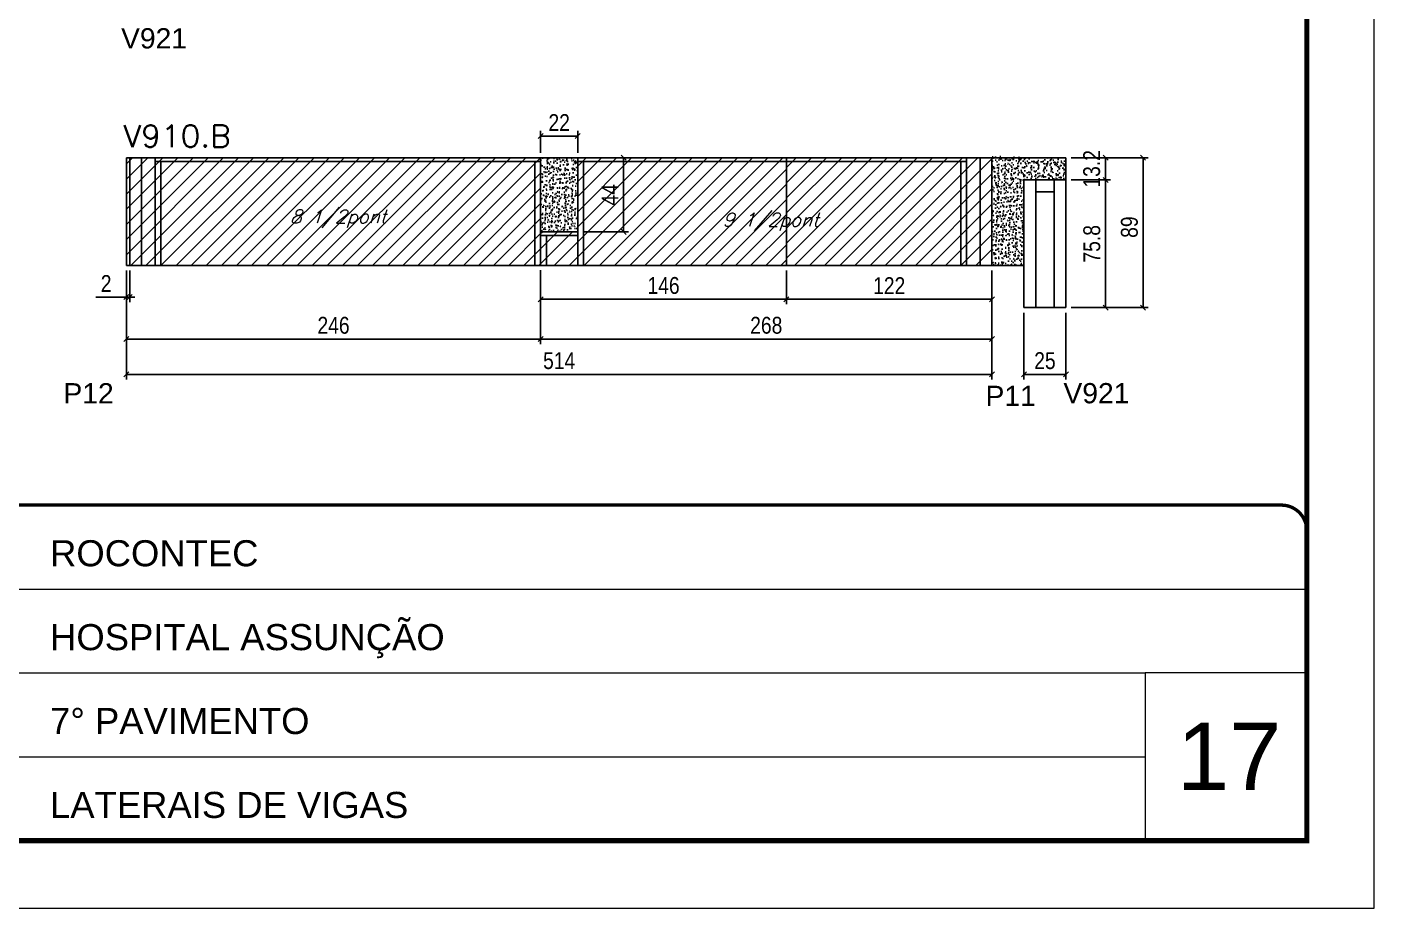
# Model space of a CAD drawing. Extents: x -20960 to -5926, y -2106 to 21915.
# Drawn here: x -11522 to -10722, y 16271 to 16794 of the extents above; entities that cross this region are included whole.
import ezdxf

# ---------------------------------------------------------------- set-up
doc = ezdxf.new("R2010")
doc.units = 0
doc.linetypes.add('CONTINUO', pattern=[0])
doc.linetypes.add('DASHED', pattern=[0.75, 0.5, -0.25])
for name, color, linetype in [('5', 5, 'Continuous'), ('COTA', 241, 'Continuous'), ('Painéis', 200, 'Continuous'), ('Reaproveitamento', 251, 'Continuous'), ('SARR_2.2x7', 40, 'Continuous'), ('SARR_3.5x7', 81, 'Continuous'), ('texto', 7, 'Continuous')]:
    doc.layers.add(name, color=color, linetype=linetype)
for name, color, linetype, lineweight in [('CARIMBO', 255, 'Continuous', 9), ('Folhas', 255, 'Continuous', 9), ('SARRAFO DE PRESSAO', 251, 'DASHED', 9), ('Texto Seção', 7, 'Continuous', 15)]:
    doc.layers.add(name, color=color, linetype=linetype, lineweight=lineweight)
doc.styles.add('ARIAL', font='arial.ttf')
doc.styles.add('COTA TECNICA', font='techl___.ttf', dxfattribs={"height": 10})
doc.styles.add('REGUA-120', font='ROMANS.shx', dxfattribs={"height": 15})
doc.styles.add('Romans', font='romans.shx')
doc.styles.get("Standard").update_dxf_attribs({"font": 'arial.ttf'})
doc.dimstyles.new('PAINEL', dxfattribs={"dimtxt": 10, "dimasz": 3, "dimexe": 3, "dimexo": 3, "dimgap": 3, "dimtad": 1, "dimdec": 1, "dimzin": 12, "dimdsep": 46, "dimtxsty": 'COTA TECNICA', "dimblk1": 'OBLIQUE', "dimblk2": 'OBLIQUE', "dimsah": 1, "dimcen": 0.9, "dimclrd": 4, "dimclre": 4, "dimclrt": 240, "dimadec": 1, "dimazin": 3, "dimtfac": 1, "dimtdec": 1, "dimtmove": 0, "dimatfit": 3, "dimfxl": 1, "dimtolj": 1, "dimtzin": 12, "dimarcsym": 0})
pattern_1 = [(50, (-142072.3616, -15279.7846), (5.46554007, -0.47817257), [0.5715, -6.2865]), (355, (-142072.3616, -15279.7846), (-1.05730264, 5.73170536), [0.4572, -5.02921753]), (100.4514447, (-142071.906, -15279.8245), (4.40823741, 5.25353256), [0.48570026, -5.34270734]), (46.1842, (-142072.3616, -15278.2606), (8.13237123, -1.26126984), [0.85725, -9.42975]), (96.6355576, (-142071.684, -15278.366), (7.122124, 7.42278374), [0.7285507, -8.01406824]), (351.184151, (-142072.362, -15278.261), (7.122124, 7.42278374), [0.685799, -7.54379196]), (21, (-142071.5996, -15278.6416), (4.54843174, -3.06795595), [0.5715, -6.2865]), (326, (-142071.5996, -15278.6416), (1.85406085, 5.52563898), [0.4572, -5.0292]), (71.451445, (-142071.2206, -15278.8973), (6.40249258, 2.45768307), [0.48570026, -5.34269813]), (37.5, (-142072.3616, -15279.7846), (0.092658098, 2.536651166), [0, -4.96824, 0, -5.1054, 0, -5.04825]), (7.5, (-142072.3616, -15279.7846), (2.004589875, 3.005417245), [0, -2.91084, 0, -4.85394, 0, -1.92405]), (327.5, (-142074.061, -15279.7846), (4.067717855, -0.17186232), [0, -1.905, 0, -5.9436, 0, -7.8867]), (317.5, (-142074.823, -15279.7846), (4.44387544, 0.76279473), [0, -2.4765, 0, -3.94716, 0, -5.6007])]
pattern_2 = [(45, (-149423.535, -14867.5354), (-4.49012806, 4.49012806), [])]

# ---------------------------------------------------------------- blocks, each defined once
blk = doc.blocks.new('9999999999')
at = {"color": 30, "linetype": 'CONTINUO'}
for p, q in [((98564.56, 34379.64), (99583.98, 34379.64)), ((98564.56, 34329.83), (99487.98, 34329.83)), ((99583.98, 34329.83), (99487.98, 34329.83)), ((99487.98, 34329.83), (99487.98, 34230.21)), ((98564.56, 34280.02), (99487.98, 34280.02))]:
    blk.add_line(p, q, dxfattribs=at)
at = {"color": 30, "linetype": 'CONTINUO', "const_width": 2}
blk.add_lwpolyline([(99583.98, 34230.21), (99583.98, 34414.45, 0.414214), (99568.98, 34429.45), (98228.98, 34429.45, 0.414214), (98213.98, 34414.45), (98213.98, 34245.21, 0.414214), (98228.98, 34230.21), (99583.98, 34230.21)], format="xyb", dxfattribs=at)
at = {"layer": 'Folhas'}
blk.add_lwpolyline([(98138.98, 34190.21), (99623.98, 34190.21), (99623.98, 35240.21), (98138.98, 35240.21)], close=True, dxfattribs=at)
at = {"layer": 'Folhas', "color": 30, "const_width": 3}
blk.add_lwpolyline([(98213.98, 34230.21), (99583.98, 34230.21), (99583.98, 35200.21), (98213.98, 35200.21)], close=True, dxfattribs=at)
at = {"color": 7, "linetype": 'Continuous', "ltscale": 5, "style": 'ARIAL'}
for s, height, p in [('ROCONTEC', 15.483, (98837.68, 34393.13)), ('HOSPITAL ASSUNÇÃO', 15.4829, (98837.68, 34343.32)), ('7° PAVIMENTO', 15.4829, (98837.68, 34293.51)), ('LATERAIS DE VIGAS', 15.4829, (98837.68, 34243.7))]:
    blk.add_text(s, height=height, dxfattribs=at).set_placement(p)
blk = doc.blocks.new('_Oblique')
at = {"color": 0, "linetype": 'ByBlock', "lineweight": -2}
blk.add_line((-0.5, -0.5), (0.5, 0.5), dxfattribs=at)
blk = doc.blocks.new('*D1169')
at = {"layer": 'COTA', "color": 4, "linetype": 'ByBlock', "lineweight": -2, "transparency": 16777216}
for p, q in [((-11216.96, 16719.6), (-11216.96, 16732.48)), ((-11194.96, 16729.48), (-11216.96, 16729.48)), ((-11194.96, 16719.6), (-11194.96, 16732.48))]:
    blk.add_line(p, q, dxfattribs=at)
at = {"layer": 'Defpoints', "color": 0, "linetype": 'ByBlock', "transparency": 16777216}
for p in [(-11216.96, 16729.48), (-11216.96, 16716.6), (-11194.96, 16716.6)]:
    blk.add_point(p, dxfattribs=at)
at = {"layer": 'COTA', "color": 4, "linetype": 'ByBlock', "lineweight": -2, "transparency": 16777216, "xscale": 3, "yscale": 3, "zscale": 3, "rotation": 180}
blk.add_blockref('_Oblique', (-11216.96, 16729.48), dxfattribs=at)
at = {"layer": 'COTA', "color": 4, "linetype": 'ByBlock', "lineweight": -2, "transparency": 16777216, "xscale": 3, "yscale": 3, "zscale": 3}
blk.add_blockref('_Oblique', (-11194.96, 16729.48), dxfattribs=at)
at = {"layer": 'COTA', "color": 240, "linetype": 'ByBlock', "transparency": 16777216, "insert": (-11205.96, 16737.48), "char_height": 10, "attachment_point": 5, "style": 'COTA TECNICA'}
blk.add_mtext('\\A1;22', dxfattribs=at)
blk = doc.blocks.new('*D1170')
at = {"layer": 'COTA', "color": 4, "linetype": 'ByBlock', "lineweight": -2, "transparency": 16777216}
for p, q in [((-10901.96, 16703.4), (-10878.44, 16703.4)), ((-10881.44, 16627.6), (-10881.44, 16703.4)), ((-10901.96, 16627.6), (-10878.44, 16627.6))]:
    blk.add_line(p, q, dxfattribs=at)
at = {"layer": 'Defpoints', "color": 0, "linetype": 'ByBlock', "transparency": 16777216}
for p in [(-10904.96, 16703.4), (-10881.44, 16703.4), (-10904.96, 16627.6)]:
    blk.add_point(p, dxfattribs=at)
at = {"layer": 'COTA', "color": 4, "linetype": 'ByBlock', "lineweight": -2, "transparency": 16777216, "xscale": 3, "yscale": 3, "zscale": 3}
for p, rotation in [((-10881.44, 16703.4), 90), ((-10881.44, 16627.6), 270)]:
    blk.add_blockref('_Oblique', p, dxfattribs=dict(at, rotation=rotation))
at = {"layer": 'COTA', "color": 240, "linetype": 'ByBlock', "transparency": 16777216, "insert": (-10889.58, 16665.5), "char_height": 10, "attachment_point": 5, "rotation": 90, "style": 'COTA TECNICA'}
blk.add_mtext('\\A1;75.8', dxfattribs=at)
blk = doc.blocks.new('*D1171')
at = {"layer": 'COTA', "color": 4, "linetype": 'ByBlock', "lineweight": -2, "transparency": 16777216}
for p, q in [((-10929.96, 16624.6), (-10929.96, 16584.96)), ((-10904.96, 16624.6), (-10904.96, 16584.96)), ((-10904.96, 16587.96), (-10929.96, 16587.96))]:
    blk.add_line(p, q, dxfattribs=at)
at = {"layer": 'Defpoints', "color": 0, "linetype": 'ByBlock', "transparency": 16777216}
for p in [(-10929.96, 16627.6), (-10904.96, 16627.6), (-10929.96, 16587.96)]:
    blk.add_point(p, dxfattribs=at)
at = {"layer": 'COTA', "color": 4, "linetype": 'ByBlock', "lineweight": -2, "transparency": 16777216, "xscale": 3, "yscale": 3, "zscale": 3, "rotation": 180}
blk.add_blockref('_Oblique', (-10929.96, 16587.96), dxfattribs=at)
at = {"layer": 'COTA', "color": 4, "linetype": 'ByBlock', "lineweight": -2, "transparency": 16777216, "xscale": 3, "yscale": 3, "zscale": 3}
blk.add_blockref('_Oblique', (-10904.96, 16587.96), dxfattribs=at)
at = {"layer": 'COTA', "color": 240, "linetype": 'ByBlock', "transparency": 16777216, "insert": (-10917.46, 16596.07), "char_height": 10, "attachment_point": 5, "style": 'COTA TECNICA'}
blk.add_mtext('\\A1;25', dxfattribs=at)
blk = doc.blocks.new('*D1172')
at = {"layer": 'COTA', "color": 4, "linetype": 'ByBlock', "lineweight": -2, "transparency": 16777216}
for p, q in [((-10901.96, 16716.6), (-10878.44, 16716.6)), ((-10881.44, 16703.4), (-10881.44, 16716.6)), ((-10901.96, 16703.4), (-10878.44, 16703.4))]:
    blk.add_line(p, q, dxfattribs=at)
at = {"layer": 'Defpoints', "color": 0, "linetype": 'ByBlock', "transparency": 16777216}
for p in [(-10904.96, 16716.6), (-10881.44, 16716.6), (-10904.96, 16703.4)]:
    blk.add_point(p, dxfattribs=at)
at = {"layer": 'COTA', "color": 4, "linetype": 'ByBlock', "lineweight": -2, "transparency": 16777216, "xscale": 3, "yscale": 3, "zscale": 3}
for p, rotation in [((-10881.44, 16716.6), 90), ((-10881.44, 16703.4), 270)]:
    blk.add_blockref('_Oblique', p, dxfattribs=dict(at, rotation=rotation))
at = {"layer": 'COTA', "color": 240, "linetype": 'ByBlock', "transparency": 16777216, "insert": (-10889.66, 16710), "char_height": 10, "attachment_point": 5, "rotation": 90, "style": 'COTA TECNICA'}
blk.add_mtext('\\A1;13.2', dxfattribs=at)
blk = doc.blocks.new('*D1173')
at = {"layer": 'COTA', "color": 4, "linetype": 'ByBlock', "lineweight": -2, "transparency": 16777216}
for p, q in [((-10901.96, 16716.6), (-10856.16, 16716.6)), ((-10859.16, 16716.6), (-10859.16, 16627.6)), ((-10901.96, 16627.6), (-10856.16, 16627.6))]:
    blk.add_line(p, q, dxfattribs=at)
at = {"layer": 'Defpoints', "color": 0, "linetype": 'ByBlock', "transparency": 16777216}
for p in [(-10904.96, 16716.6), (-10904.96, 16627.6), (-10859.16, 16627.6)]:
    blk.add_point(p, dxfattribs=at)
at = {"layer": 'COTA', "color": 4, "linetype": 'ByBlock', "lineweight": -2, "transparency": 16777216, "xscale": 3, "yscale": 3, "zscale": 3}
for p, rotation in [((-10859.16, 16716.6), 90), ((-10859.16, 16627.6), 270)]:
    blk.add_blockref('_Oblique', p, dxfattribs=dict(at, rotation=rotation))
at = {"layer": 'COTA', "color": 240, "linetype": 'ByBlock', "transparency": 16777216, "insert": (-10867.27, 16675.4), "char_height": 10, "attachment_point": 5, "rotation": 90, "style": 'COTA TECNICA'}
blk.add_mtext('\\A1;89', dxfattribs=at)
blk = doc.blocks.new('*D1174')
at = {"layer": 'COTA', "color": 4, "linetype": 'ByBlock', "lineweight": -2, "transparency": 16777216}
for p, q in [((-11216.96, 16649.6), (-11216.96, 16605.94)), ((-10948.96, 16649.6), (-10948.96, 16605.94)), ((-10948.96, 16608.94), (-11216.96, 16608.94))]:
    blk.add_line(p, q, dxfattribs=at)
at = {"layer": 'Defpoints', "color": 0, "linetype": 'ByBlock', "transparency": 16777216}
for p in [(-11216.96, 16652.6), (-10948.96, 16652.6), (-11216.96, 16608.94)]:
    blk.add_point(p, dxfattribs=at)
at = {"layer": 'COTA', "color": 4, "linetype": 'ByBlock', "lineweight": -2, "transparency": 16777216, "xscale": 3, "yscale": 3, "zscale": 3, "rotation": 180}
blk.add_blockref('_Oblique', (-11216.96, 16608.94), dxfattribs=at)
at = {"layer": 'COTA', "color": 4, "linetype": 'ByBlock', "lineweight": -2, "transparency": 16777216, "xscale": 3, "yscale": 3, "zscale": 3}
blk.add_blockref('_Oblique', (-10948.96, 16608.94), dxfattribs=at)
at = {"layer": 'COTA', "color": 240, "linetype": 'ByBlock', "transparency": 16777216, "insert": (-11082.96, 16617.06), "char_height": 10, "attachment_point": 5, "style": 'COTA TECNICA'}
blk.add_mtext('\\A1;268', dxfattribs=at)
blk = doc.blocks.new('*D1175')
at = {"layer": 'COTA', "color": 4, "linetype": 'ByBlock', "lineweight": -2, "transparency": 16777216}
for p, q in [((-11191.96, 16716.6), (-11164.69, 16716.6)), ((-11167.69, 16716.6), (-11167.69, 16672.6)), ((-11191.96, 16672.6), (-11164.69, 16672.6))]:
    blk.add_line(p, q, dxfattribs=at)
at = {"layer": 'Defpoints', "color": 0, "linetype": 'ByBlock', "transparency": 16777216}
for p in [(-11194.96, 16716.6), (-11194.96, 16672.6), (-11167.69, 16672.6)]:
    blk.add_point(p, dxfattribs=at)
at = {"layer": 'COTA', "color": 4, "linetype": 'ByBlock', "lineweight": -2, "transparency": 16777216, "xscale": 3, "yscale": 3, "zscale": 3}
for p, rotation in [((-11167.69, 16716.6), 90), ((-11167.69, 16672.6), 270)]:
    blk.add_blockref('_Oblique', p, dxfattribs=dict(at, rotation=rotation))
at = {"layer": 'COTA', "color": 240, "linetype": 'ByBlock', "transparency": 16777216, "insert": (-11175.77, 16694.6), "char_height": 10, "attachment_point": 5, "rotation": 90, "style": 'COTA TECNICA'}
blk.add_mtext('\\A1;44', dxfattribs=at)
blk = doc.blocks.new('*D1176')
at = {"layer": 'COTA', "color": 4, "linetype": 'ByBlock', "lineweight": -2, "transparency": 16777216}
for p, q in [((-11462.96, 16649.6), (-11462.96, 16605.94)), ((-11216.96, 16649.77), (-11216.96, 16605.94)), ((-11216.96, 16608.94), (-11462.96, 16608.94))]:
    blk.add_line(p, q, dxfattribs=at)
at = {"layer": 'Defpoints', "color": 0, "linetype": 'ByBlock', "transparency": 16777216}
for p in [(-11462.96, 16652.6), (-11216.96, 16652.77), (-11462.96, 16608.94)]:
    blk.add_point(p, dxfattribs=at)
at = {"layer": 'COTA', "color": 4, "linetype": 'ByBlock', "lineweight": -2, "transparency": 16777216, "xscale": 3, "yscale": 3, "zscale": 3, "rotation": 180}
blk.add_blockref('_Oblique', (-11462.96, 16608.94), dxfattribs=at)
at = {"layer": 'COTA', "color": 4, "linetype": 'ByBlock', "lineweight": -2, "transparency": 16777216, "xscale": 3, "yscale": 3, "zscale": 3}
blk.add_blockref('_Oblique', (-11216.96, 16608.94), dxfattribs=at)
at = {"layer": 'COTA', "color": 240, "linetype": 'ByBlock', "transparency": 16777216, "insert": (-11339.96, 16617.04), "char_height": 10, "attachment_point": 5, "style": 'COTA TECNICA'}
blk.add_mtext('\\A1;246', dxfattribs=at)
blk = doc.blocks.new('*D1177')
at = {"layer": 'COTA', "color": 4, "linetype": 'ByBlock', "lineweight": -2, "transparency": 16777216}
for p, q in [((-11070.96, 16649.6), (-11070.96, 16629.6)), ((-10948.96, 16649.6), (-10948.96, 16629.6)), ((-10948.96, 16632.6), (-11070.96, 16632.6))]:
    blk.add_line(p, q, dxfattribs=at)
at = {"layer": 'Defpoints', "color": 0, "linetype": 'ByBlock', "transparency": 16777216}
for p in [(-11070.96, 16652.6), (-10948.96, 16652.6), (-11070.96, 16632.6)]:
    blk.add_point(p, dxfattribs=at)
at = {"layer": 'COTA', "color": 4, "linetype": 'ByBlock', "lineweight": -2, "transparency": 16777216, "xscale": 3, "yscale": 3, "zscale": 3, "rotation": 180}
blk.add_blockref('_Oblique', (-11070.96, 16632.6), dxfattribs=at)
at = {"layer": 'COTA', "color": 4, "linetype": 'ByBlock', "lineweight": -2, "transparency": 16777216, "xscale": 3, "yscale": 3, "zscale": 3}
blk.add_blockref('_Oblique', (-10948.96, 16632.6), dxfattribs=at)
at = {"layer": 'COTA', "color": 240, "linetype": 'ByBlock', "transparency": 16777216, "insert": (-11009.96, 16640.66), "char_height": 10, "attachment_point": 5, "style": 'COTA TECNICA'}
blk.add_mtext('\\A1;122', dxfattribs=at)
blk = doc.blocks.new('*D1178')
at = {"layer": 'COTA', "color": 4, "linetype": 'ByBlock', "lineweight": -2, "transparency": 16777216}
for p, q in [((-11216.96, 16649.6), (-11216.96, 16629.6)), ((-11070.96, 16649.6), (-11070.96, 16629.6)), ((-11070.96, 16632.6), (-11216.96, 16632.6))]:
    blk.add_line(p, q, dxfattribs=at)
at = {"layer": 'Defpoints', "color": 0, "linetype": 'ByBlock', "transparency": 16777216}
for p in [(-11216.96, 16652.6), (-11070.96, 16652.6), (-11216.96, 16632.6)]:
    blk.add_point(p, dxfattribs=at)
at = {"layer": 'COTA', "color": 4, "linetype": 'ByBlock', "lineweight": -2, "transparency": 16777216, "xscale": 3, "yscale": 3, "zscale": 3, "rotation": 180}
blk.add_blockref('_Oblique', (-11216.96, 16632.6), dxfattribs=at)
at = {"layer": 'COTA', "color": 4, "linetype": 'ByBlock', "lineweight": -2, "transparency": 16777216, "xscale": 3, "yscale": 3, "zscale": 3}
blk.add_blockref('_Oblique', (-11070.96, 16632.6), dxfattribs=at)
at = {"layer": 'COTA', "color": 240, "linetype": 'ByBlock', "transparency": 16777216, "insert": (-11143.96, 16640.7), "char_height": 10, "attachment_point": 5, "style": 'COTA TECNICA'}
blk.add_mtext('\\A1;146', dxfattribs=at)
blk = doc.blocks.new('*D1190')
at = {"layer": 'COTA', "color": 4, "lineweight": -2, "transparency": 16777216}
for p, q in [((-11462.96, 16649.6), (-11462.96, 16630.91)), ((-11460.96, 16649.6), (-11460.96, 16630.91)), ((-11462.96, 16633.91), (-11481.07, 16633.91)), ((-11460.96, 16633.91), (-11462.96, 16633.91)), ((-11460.96, 16633.91), (-11457.96, 16633.91))]:
    blk.add_line(p, q, dxfattribs=at)
at = {"layer": 'Defpoints', "color": 0, "transparency": 16777216}
for p in [(-11462.96, 16652.6), (-11460.96, 16652.6), (-11462.96, 16633.91)]:
    blk.add_point(p, dxfattribs=at)
at = {"layer": 'COTA', "color": 4, "lineweight": -2, "transparency": 16777216, "xscale": 3, "yscale": 3, "zscale": 3}
blk.add_blockref('_Oblique', (-11462.96, 16633.91), dxfattribs=at)
at = {"layer": 'COTA', "color": 4, "lineweight": -2, "transparency": 16777216, "xscale": 3, "yscale": 3, "zscale": 3, "rotation": 180}
blk.add_blockref('_Oblique', (-11460.96, 16633.91), dxfattribs=at)
at = {"layer": 'COTA', "color": 240, "transparency": 16777216, "insert": (-11475.02, 16641.91), "char_height": 10, "attachment_point": 5, "style": 'COTA TECNICA'}
blk.add_mtext('\\A1;2', dxfattribs=at)
blk = doc.blocks.new('*D1192')
at = {"layer": 'COTA', "color": 4, "lineweight": -2, "ltscale": 25, "transparency": 16777216}
for p, q in [((-11462.96, 16649.6), (-11462.96, 16584.96)), ((-10948.96, 16649.6), (-10948.96, 16584.96)), ((-11462.96, 16587.96), (-10948.96, 16587.96))]:
    blk.add_line(p, q, dxfattribs=at)
at = {"layer": 'Defpoints', "color": 0, "ltscale": 25, "transparency": 16777216}
for p in [(-11462.96, 16652.6), (-10948.96, 16652.6), (-10948.96, 16587.96)]:
    blk.add_point(p, dxfattribs=at)
at = {"layer": 'COTA', "color": 4, "lineweight": -2, "ltscale": 25, "transparency": 16777216, "xscale": 3, "yscale": 3, "zscale": 3, "rotation": 180}
blk.add_blockref('_Oblique', (-11462.96, 16587.96), dxfattribs=at)
at = {"layer": 'COTA', "color": 4, "lineweight": -2, "ltscale": 25, "transparency": 16777216, "xscale": 3, "yscale": 3, "zscale": 3}
blk.add_blockref('_Oblique', (-10948.96, 16587.96), dxfattribs=at)
at = {"layer": 'COTA', "color": 240, "ltscale": 25, "transparency": 16777216, "insert": (-11205.96, 16596.07), "char_height": 10, "attachment_point": 5, "style": 'COTA TECNICA'}
blk.add_mtext('\\A1;514', dxfattribs=at)

msp = doc.modelspace()

# ---------------------------------------------------------------- hatches: boundary and pattern name
at = {"layer": 'COTA', "linetype": 'ByBlock'}
h = msp.add_hatch(dxfattribs=at)
h.set_pattern_fill('AR-CONC', color=256, scale=0.03)
h.set_pattern_definition(pattern_1)
h.paths.add_polyline_path([(-11216.96, 16672.6), (-11194.96, 16672.6), (-11194.96, 16716.6), (-11216.96, 16716.6)])
h = msp.add_hatch(dxfattribs=at)
h.set_pattern_fill('AR-CONC', color=256, scale=0.03)
h.set_pattern_definition([(50, (-142072.3616, -15278.9846), (5.46554007, -0.47817257), [0.5715, -6.2865]), (355, (-142072.3616, -15278.9846), (-1.05730264, 5.73170536), [0.4572, -5.02921753]), (100.4514447, (-142071.906, -15279.0245), (4.40823741, 5.25353256), [0.48570026, -5.34270734]), (46.1842, (-142072.3616, -15277.4606), (8.13237123, -1.26126984), [0.85725, -9.42975]), (96.6355576, (-142071.684, -15277.566), (7.122124, 7.42278374), [0.7285507, -8.01406824]), (351.184151, (-142072.362, -15277.461), (7.122124, 7.42278374), [0.685799, -7.54379196]), (21, (-142071.5996, -15277.8416), (4.54843174, -3.06795595), [0.5715, -6.2865]), (326, (-142071.5996, -15277.8416), (1.85406085, 5.52563898), [0.4572, -5.0292]), (71.451445, (-142071.2206, -15278.0973), (6.40249258, 2.45768307), [0.48570026, -5.34269813]), (37.5, (-142072.3616, -15278.9846), (0.092658098, 2.536651166), [0, -4.96824, 0, -5.1054, 0, -5.04825]), (7.5, (-142072.3616, -15278.9846), (2.004589875, 3.005417245), [0, -2.91084, 0, -4.85394, 0, -1.92405]), (327.5, (-142074.061, -15278.9846), (4.067717855, -0.17186232), [0, -1.905, 0, -5.9436, 0, -7.8867]), (317.5, (-142074.823, -15278.9846), (4.44387544, 0.76279473), [0, -2.4765, 0, -3.94716, 0, -5.6007])])
h.paths.add_polyline_path([(-10948.96, 16717.4), (-10929.96, 16717.4), (-10929.96, 16652.6), (-10948.96, 16652.6), (-10948.96, 16653.4)])
h = msp.add_hatch(dxfattribs=at)
h.set_pattern_fill('AR-CONC', color=256, scale=0.03)
h.set_pattern_definition(pattern_1)
h.paths.add_polyline_path([(-10929.96, 16716.6), (-10904.96, 16716.6), (-10904.96, 16703.4), (-10929.96, 16703.4)])
at = {"layer": 'Reaproveitamento', "linetype": 'ByBlock'}
h = msp.add_hatch(dxfattribs=at)
h.set_pattern_fill('ANSI31', color=256, scale=2)
h.set_pattern_definition(pattern_2)
h.paths.add_polyline_path([(-11216.96, 16652.6), (-11216.96, 16672.6), (-11216.96, 16716.6), (-11462.96, 16716.6), (-11462.96, 16652.6)])
h = msp.add_hatch(dxfattribs=at)
h.set_pattern_fill('ANSI31', color=256, scale=2)
h.set_pattern_definition(pattern_2)
h.paths.add_polyline_path([(-11070.96, 16652.6), (-11070.96, 16716.6), (-11194.96, 16716.6), (-11194.96, 16672.6), (-11216.96, 16672.6), (-11216.96, 16652.6)])
h = msp.add_hatch(dxfattribs=at)
h.set_pattern_fill('ANSI31', color=256, scale=2)
h.set_pattern_definition([(45, (-149397.5544, -14867.5354), (-4.49012806, 4.49012806), [])])
h.paths.add_polyline_path([(-10948.96, 16716.6), (-11070.96, 16716.6), (-11070.96, 16652.6), (-10948.96, 16652.6)])

# ---------------------------------------------------------------- linework, layer by layer
at = {"layer": 'COTA', "linetype": 'ByBlock'}
for p, q in [((-11194.96, 16716.6), (-11216.96, 16716.6)), ((-10904.96, 16716.6), (-10948.96, 16716.6)), ((-10904.96, 16716.6), (-10904.96, 16703.4)), ((-10929.96, 16652.6), (-10948.96, 16652.6)), ((-10948.96, 16652.6), (-10948.96, 16652.6))]:
    msp.add_line(p, q, dxfattribs=at)
at = {"layer": 'Painéis', "linetype": 'ByBlock'}
for p, q in [((-11216.96, 16716.6), (-11462.96, 16716.6)), ((-11462.96, 16716.6), (-11462.96, 16652.6)), ((-11460.96, 16716.6), (-11460.96, 16652.6)), ((-11216.96, 16672.6), (-11216.96, 16716.6)), ((-11194.96, 16716.6), (-10948.96, 16716.6)), ((-11194.96, 16716.6), (-11194.96, 16672.6)), ((-11070.96, 16716.6), (-11070.96, 16652.6)), ((-10948.96, 16716.6), (-10948.96, 16652.6)), ((-10904.96, 16703.4), (-10929.96, 16703.4)), ((-10929.96, 16703.4), (-10929.96, 16627.6)), ((-10904.96, 16703.4), (-10904.96, 16627.6)), ((-11194.96, 16672.6), (-11216.96, 16672.6)), ((-11216.96, 16652.6), (-11216.96, 16672.6)), ((-11462.96, 16652.6), (-11216.96, 16652.6)), ((-10948.96, 16652.6), (-11216.96, 16652.6)), ((-10904.96, 16627.6), (-10929.96, 16627.6))]:
    msp.add_line(p, q, dxfattribs=at)
at = {"layer": 'SARR_2.2x7', "linetype": 'Continuous'}
for p, q in [((-11453.96, 16716.6), (-11453.96, 16652.6)), ((-11445.96, 16714.4), (-11216.96, 16714.4)), ((-11194.96, 16714.4), (-10963.96, 16714.4)), ((-10955.96, 16716.6), (-10955.96, 16652.6)), ((-10922.96, 16703.4), (-10922.96, 16627.6)), ((-10911.96, 16703.4), (-10911.96, 16627.6)), ((-10911.96, 16696.4), (-10922.96, 16696.4)), ((-11216.96, 16670.4), (-11194.96, 16670.4))]:
    msp.add_line(p, q, dxfattribs=at)
at = {"layer": 'SARR_3.5x7'}
for p, q in [((-11445.96, 16716.6), (-11445.96, 16652.6)), ((-11442.46, 16714.4), (-11442.46, 16652.6)), ((-11220.46, 16714.4), (-11220.46, 16652.6)), ((-11191.46, 16714.4), (-11191.46, 16652.6)), ((-10967.46, 16714.4), (-10967.46, 16652.6)), ((-10963.96, 16716.6), (-10963.96, 16652.6)), ((-11213.46, 16670.4), (-11213.46, 16652.6)), ((-11194.96, 16672.6), (-11194.96, 16652.6))]:
    msp.add_line(p, q, dxfattribs=at)

# ---------------------------------------------------------------- block references
at = {"layer": 'SARRAFO DE PRESSAO', "color": 6, "linetype": 'ByBlock'}
msp.add_blockref('9999999999', (-110345.98, -17919.11), dxfattribs=at)

# ---------------------------------------------------------------- texts
at = {"layer": '5', "linetype": 'Continuous'}
for s, p in [('V921', (-11466.12, 16781.51)), ('P12', (-11500.33, 16570.75)), ('P11', (-10952.73, 16569.2)), ('V921', (-10906.45, 16570.8))]:
    msp.add_text(s, height=12, rotation=359.99996, dxfattribs=at).set_placement(p)
at = {"layer": 'CARIMBO', "style": 'ARIAL'}
msp.add_text('17', height=40, dxfattribs=at).set_placement((-10839.14, 16341.23))
at = {"layer": 'texto', "color": 2, "char_height": 8, "attachment_point": 5, "style": 'Romans'}
for s, insert in [('{\\Q19;\\C256;8 1/2pont}', (-11337.25, 16680.34)), ('{\\Q19;\\C256;9 1/2pont}', (-11080.4, 16678.5))]:
    msp.add_mtext(s, dxfattribs=dict(at, insert=insert))
at = {"layer": 'Texto Seção', "style": 'REGUA-120', "width": 1.05}
msp.add_text('V910.B', height=13, dxfattribs=at).set_placement((-11464.7, 16722.97))

# ---------------------------------------------------------------- dimensions: what is measured, and where the dimension line sits
at = {"layer": 'COTA', "linetype": 'ByBlock'}
for base, p1, p2, angle, picture, middle in [((-11216.96, 16729.48), (-11194.96, 16716.6), (-11216.96, 16716.6), 180, '*D1169', (-11205.96, 16737.48)), ((-11167.69, 16672.6), (-11194.96, 16716.6), (-11194.96, 16672.6), 90, '*D1175', (-11175.77, 16694.6)), ((-10881.44, 16703.4), (-10904.96, 16627.6), (-10904.96, 16703.4), 90, '*D1170', (-10889.58, 16665.5)), ((-11462.96, 16608.94), (-11216.96, 16652.77), (-11462.96, 16652.6), 180, '*D1176', (-11339.96, 16617.04)), ((-11216.96, 16608.94), (-10948.96, 16652.6), (-11216.96, 16652.6), 180, '*D1174', (-11082.96, 16617.06)), ((-11216.96, 16632.6), (-11070.96, 16652.6), (-11216.96, 16652.6), 180, '*D1178', (-11143.96, 16640.7)), ((-11070.96, 16632.6), (-10948.96, 16652.6), (-11070.96, 16652.6), 180, '*D1177', (-11009.96, 16640.66)), ((-10929.96, 16587.96), (-10904.96, 16627.6), (-10929.96, 16627.6), 180, '*D1171', (-10917.46, 16596.07))]:
    dim = msp.add_linear_dim(base=base, p1=p1, p2=p2, angle=angle, dimstyle='PAINEL', dxfattribs=at)
    dim.commit()
    dim.dimension.update_dxf_attribs({"geometry": picture, "text_midpoint": middle})
for base, p1, p2, picture, middle in [((-10881.44, 16716.6), (-10904.96, 16703.4), (-10904.96, 16716.6), '*D1172', (-10881.44, 16710)), ((-10859.16, 16627.6), (-10904.96, 16716.6), (-10904.96, 16627.6), '*D1173', (-10859.16, 16675.4))]:
    dim = msp.add_linear_dim(base=base, p1=p1, p2=p2, angle=90, dimstyle='PAINEL', dxfattribs=at)
    dim.commit()
    dim.dimension.update_dxf_attribs({"geometry": picture, "text_midpoint": middle, "dimtype": 160})
at = {"layer": 'COTA'}
dim = msp.add_linear_dim(base=(-11462.96, 16633.91), p1=(-11460.96, 16652.6), p2=(-11462.96, 16652.6), dimstyle='PAINEL', dxfattribs=at)
dim.commit()
dim.dimension.update_dxf_attribs({"geometry": '*D1190', "text_midpoint": (-11475.02, 16641.91)})
at = {"layer": 'COTA', "ltscale": 25}
dim = msp.add_linear_dim(base=(-10948.96, 16587.96), p1=(-11462.96, 16652.6), p2=(-10948.96, 16652.6), dimstyle='PAINEL', dxfattribs=at)
dim.commit()
dim.dimension.update_dxf_attribs({"geometry": '*D1192', "text_midpoint": (-11205.96, 16596.07)})

doc.saveas('drawing.dxf')
